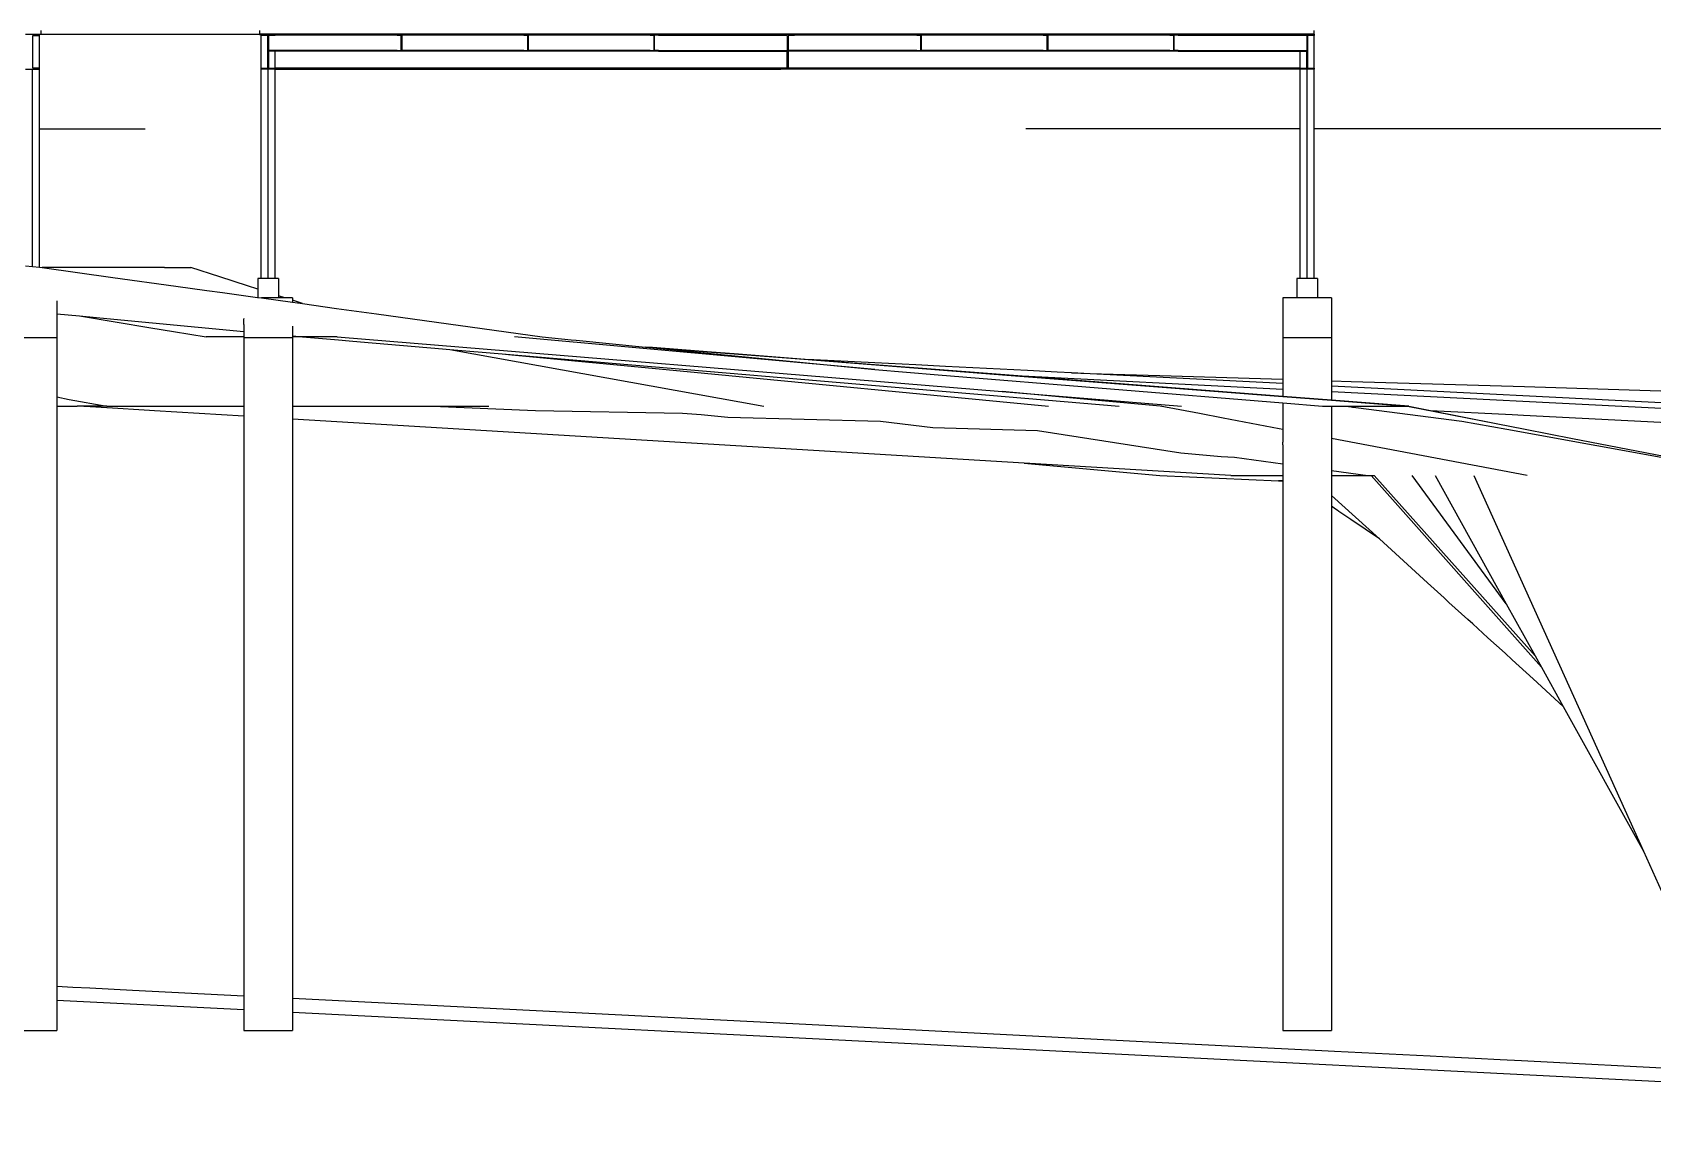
# Model space of a CAD drawing. Header units: metres. Extents: x -53 to 53, y -14 to 13.
# Drawn here: x 13.74 to 37.12, y -13.82 to 2.14 of the extents above; entities that cross this region are included whole.
import ezdxf

# ---------------------------------------------------------------- set-up
doc = ezdxf.new("R2010")
doc.units = ezdxf.units.M
doc.layers.add('SectionCutEdges', color=7, linetype='Continuous')

msp = doc.modelspace()

# ---------------------------------------------------------------- linework, layer by layer
for p, q in [((13.639, 2.118), (13.739, 2.118)), ((13.739, 2.112), (13.739, 2.118)), ((13.739, 2.118), (13.839, 2.118)), ((13.839, 2.118), (13.861, 2.118)), ((13.839, 2.112), (13.839, 2.118)), ((13.861, 2.168), (13.861, 2.118)), ((13.861, 2.118), (17.017, 2.118)), ((17.017, 2.168), (17.017, 2.118)), ((17.017, 2.118), (17.017, 2.112)), ((17.039, 2.118), (17.017, 2.118)), ((17.017, 2.112), (17.039, 2.112)), ((17.039, 2.112), (17.039, 2.118)), ((17.139, 2.118), (17.039, 2.118)), ((17.139, 2.112), (17.139, 2.118)), ((17.239, 2.118), (17.139, 2.118)), ((17.239, 2.112), (17.239, 2.118)), ((32.039, 2.118), (17.239, 2.118)), ((19.004, 2.112), (17.239, 2.112)), ((20.829, 2.112), (19.124, 2.112)), ((22.654, 2.112), (20.949, 2.112)), ((22.774, 2.112), (24.539, 2.112)), ((26.504, 2.112), (24.739, 2.112)), ((28.329, 2.112), (26.624, 2.112)), ((30.154, 2.112), (28.449, 2.112)), ((30.274, 2.112), (32.039, 2.112)), ((32.039, 2.112), (32.039, 2.118)), ((32.139, 2.118), (32.039, 2.118)), ((32.139, 2.112), (32.139, 2.118)), ((32.239, 2.118), (32.139, 2.118)), ((32.239, 2.118), (32.239, 2.168)), ((32.239, 2.112), (32.239, 2.118)), ((32.239, 2.118), (32.239, 2.112)), ((13.839, 1.814), (13.839, 2.096)), ((17.039, 1.75), (17.039, 2.096)), ((19.004, 1.882), (17.144, 1.882)), ((17.239, 1.872), (17.144, 1.872)), ((19.004, 2.102), (17.239, 2.102)), ((19.004, 1.872), (17.239, 1.872)), ((17.239, 1.628), (17.239, 1.872)), ((20.829, 2.102), (19.124, 2.102)), ((20.829, 1.882), (19.124, 1.882)), ((20.829, 1.872), (19.124, 1.872)), ((22.654, 2.102), (20.949, 2.102)), ((22.654, 1.882), (20.949, 1.882)), ((22.654, 1.872), (20.949, 1.872)), ((22.774, 2.102), (24.539, 2.102)), ((22.774, 1.882), (24.634, 1.882)), ((22.774, 1.872), (24.634, 1.872)), ((26.504, 1.882), (24.644, 1.882)), ((26.504, 1.872), (24.644, 1.872)), ((26.504, 2.102), (24.739, 2.102)), ((28.329, 2.102), (26.624, 2.102)), ((28.329, 1.882), (26.624, 1.882)), ((28.329, 1.872), (26.624, 1.872)), ((30.154, 2.102), (28.449, 2.102)), ((30.154, 1.882), (28.449, 1.882)), ((30.154, 1.872), (28.449, 1.872)), ((30.274, 2.102), (32.039, 2.102)), ((30.274, 1.882), (32.134, 1.882)), ((30.274, 1.872), (32.039, 1.872)), ((32.039, 1.628), (32.039, 1.872)), ((32.039, 1.872), (32.134, 1.872)), ((32.239, 1.847), (32.239, 2.096)), ((13.839, 1.759), (13.839, 1.814)), ((13.839, 1.75), (13.839, 1.759)), ((13.839, 1.66), (13.839, 1.75)), ((13.839, 1.628), (13.839, 1.66)), ((17.039, 1.628), (17.039, 1.75)), ((32.239, 1.75), (32.239, 1.847)), ((32.239, 1.628), (32.239, 1.75)), ((13.739, -1.235), (13.739, 1.612)), ((13.839, 0.75), (13.839, 1.612)), ((17.039, 1.08), (17.039, 1.612)), ((17.139, -1.407), (17.139, 1.612)), ((24.539, 1.628), (17.239, 1.628)), ((17.239, 1.612), (19.952, 1.612)), ((17.239, 1.037), (17.239, 1.612)), ((19.952, 1.612), (20.568, 1.612)), ((20.568, 1.612), (20.976, 1.612)), ((20.976, 1.612), (24.539, 1.612)), ((32.039, 1.628), (24.739, 1.628)), ((25.242, 1.612), (24.739, 1.612)), ((25.525, 1.612), (25.242, 1.612)), ((26.119, 1.612), (25.525, 1.612)), ((32.039, 1.612), (26.119, 1.612)), ((32.039, 0.798), (32.039, 1.612)), ((32.139, -1.407), (32.139, 1.612)), ((32.239, 0.771), (32.239, 1.612)), ((17.039, 0.75), (17.039, 1.08)), ((17.239, 0.75), (17.239, 1.037)), ((13.839, 0.75), (15.366, 0.75)), ((13.839, 0.743), (13.839, 0.75)), ((13.839, -0.25), (13.839, 0.743)), ((17.039, 0.098), (17.039, 0.75)), ((17.239, 0.02), (17.239, 0.75)), ((32.039, 0.75), (28.078, 0.75)), ((32.039, 0.75), (32.039, 0.798)), ((32.039, -0.126), (32.039, 0.75)), ((32.239, 0.75), (32.239, 0.771)), ((32.395, 0.75), (32.239, 0.75)), ((32.239, -0.171), (32.239, 0.75)), ((32.984, 0.75), (32.395, 0.75)), ((35.819, 0.75), (32.984, 0.75)), ((38.278, 0.75), (35.819, 0.75)), ((17.039, -0.033), (17.039, 0.098)), ((17.239, -0.082), (17.239, 0.02)), ((17.039, -0.25), (17.039, -0.033)), ((17.239, -0.25), (17.239, -0.082)), ((32.039, -0.25), (32.039, -0.126)), ((32.239, -0.25), (32.239, -0.171)), ((13.839, -0.308), (13.839, -0.25)), ((13.839, -0.346), (13.839, -0.308)), ((13.839, -0.606), (13.839, -0.346)), ((17.039, -0.986), (17.039, -0.25)), ((17.239, -1.028), (17.239, -0.25)), ((32.039, -1.186), (32.039, -0.25)), ((32.239, -0.853), (32.239, -0.25)), ((13.839, -1.107), (13.839, -0.606)), ((32.239, -1.25), (32.239, -0.853)), ((13.839, -1.151), (13.839, -1.107)), ((13.839, -1.246), (13.839, -1.151)), ((17.039, -1.25), (17.039, -0.986)), ((17.239, -1.25), (17.239, -1.028)), ((14.333, -1.25), (13.876, -1.25)), ((15.645, -1.25), (14.333, -1.25)), ((15.645, -1.25), (16.025, -1.25)), ((16.442, -1.385), (16.025, -1.25)), ((16.842, -1.514), (16.442, -1.385)), ((17.039, -1.407), (17.039, -1.25)), ((17.239, -1.407), (17.239, -1.25)), ((32.039, -1.25), (32.039, -1.186)), ((32.039, -1.282), (32.039, -1.25)), ((32.039, -1.407), (32.039, -1.282)), ((32.239, -1.407), (32.239, -1.25)), ((16.989, -1.561), (16.842, -1.514)), ((17.039, -1.407), (16.989, -1.407)), ((16.989, -1.407), (16.989, -1.561)), ((16.989, -1.561), (16.989, -1.637)), ((16.989, -1.637), (16.989, -1.681)), ((17.139, -1.407), (17.039, -1.407)), ((17.239, -1.407), (17.139, -1.407)), ((17.289, -1.407), (17.239, -1.407)), ((17.289, -1.407), (17.289, -1.658)), ((32.039, -1.407), (31.989, -1.407)), ((31.989, -1.407), (31.989, -1.688)), ((32.139, -1.407), (32.039, -1.407)), ((32.239, -1.407), (32.139, -1.407)), ((32.289, -1.407), (32.239, -1.407)), ((32.289, -1.407), (32.289, -1.485)), ((32.289, -1.485), (32.289, -1.688)), ((14.089, -1.732), (14.089, -1.838)), ((14.089, -1.838), (14.089, -1.888)), ((17.289, -1.688), (17.042, -1.688)), ((17.382, -1.688), (17.289, -1.658)), ((17.289, -1.658), (17.289, -1.688)), ((17.382, -1.688), (17.289, -1.688)), ((17.489, -1.688), (17.382, -1.688)), ((17.489, -1.688), (17.489, -1.723)), ((17.638, -1.771), (17.489, -1.723)), ((17.489, -1.723), (17.489, -1.75)), ((31.989, -1.688), (31.789, -1.688)), ((31.789, -1.688), (31.789, -2.25)), ((32.289, -1.688), (31.989, -1.688)), ((32.489, -1.688), (32.289, -1.688)), ((32.489, -1.688), (32.489, -2.25)), ((14.089, -1.888), (14.089, -1.918)), ((14.089, -1.918), (14.418, -1.949)), ((14.089, -1.918), (14.089, -2.25)), ((14.418, -1.949), (15.446, -2.119)), ((14.418, -1.949), (14.809, -1.986)), ((14.809, -1.986), (16.789, -2.171)), ((16.789, -1.983), (16.789, -1.988)), ((16.789, -2.071), (16.789, -1.988)), ((16.789, -2.071), (16.789, -2.113)), ((17.489, -2.095), (17.489, -2.124)), ((13.389, -2.258), (14.089, -2.258)), ((14.089, -2.25), (14.089, -2.258)), ((14.089, -2.258), (14.089, -3.118)), ((15.446, -2.119), (15.772, -2.172)), ((15.772, -2.172), (16.245, -2.25)), ((16.475, -2.25), (16.245, -2.25)), ((16.789, -2.25), (16.475, -2.25)), ((16.789, -2.113), (16.789, -2.13)), ((16.789, -2.13), (16.789, -2.171)), ((16.789, -2.171), (16.789, -2.25)), ((16.789, -2.25), (16.789, -2.258)), ((16.789, -2.258), (17.489, -2.258)), ((16.789, -2.258), (16.789, -2.836)), ((17.489, -2.124), (17.489, -2.164)), ((17.489, -2.164), (17.489, -2.185)), ((17.489, -2.185), (17.489, -2.193)), ((17.489, -2.193), (17.489, -2.237)), ((17.489, -2.237), (17.635, -2.25)), ((17.489, -2.237), (17.489, -2.25)), ((17.635, -2.25), (17.489, -2.25)), ((17.489, -2.25), (17.489, -2.258)), ((17.489, -2.258), (17.489, -3.236)), ((18.135, -2.25), (17.635, -2.25)), ((17.635, -2.25), (18.156, -2.295)), ((18.135, -2.25), (27.737, -3.038)), ((18.156, -2.295), (18.307, -2.307)), ((18.307, -2.307), (18.472, -2.321)), ((18.472, -2.321), (19.657, -2.422)), ((25.895, -2.722), (20.695, -2.25)), ((31.789, -2.25), (31.789, -2.258)), ((31.789, -2.258), (32.489, -2.258)), ((31.789, -2.258), (31.789, -2.825)), ((32.489, -2.25), (32.489, -2.258)), ((32.489, -2.258), (32.489, -2.884)), ((19.657, -2.422), (19.763, -2.431)), ((19.763, -2.431), (24.295, -3.25)), ((19.763, -2.431), (20.517, -2.495)), ((20.517, -2.495), (20.659, -2.509)), ((20.517, -2.495), (29.425, -3.25)), ((20.659, -2.509), (23.089, -2.741)), ((22.686, -2.405), (22.586, -2.397)), ((22.597, -2.398), (22.686, -2.405)), ((23.541, -2.471), (22.686, -2.405)), ((22.686, -2.405), (23.541, -2.471)), ((23.866, -2.496), (23.541, -2.471)), ((23.541, -2.471), (23.866, -2.496)), ((24.89, -2.575), (23.866, -2.496)), ((23.866, -2.496), (24.871, -2.574)), ((23.089, -2.741), (28.405, -3.25)), ((24.89, -2.575), (24.871, -2.574)), ((24.871, -2.574), (27.802, -2.802)), ((25.016, -2.582), (24.89, -2.575)), ((27.834, -2.803), (24.89, -2.575)), ((25.896, -2.626), (25.016, -2.582)), ((26.49, -2.656), (25.896, -2.626)), ((26.916, -2.678), (26.49, -2.656)), ((28.101, -2.738), (26.916, -2.678)), ((27.802, -2.802), (27.834, -2.803)), ((27.802, -2.802), (31.789, -3.111)), ((27.834, -2.803), (31.789, -3.004)), ((31.789, -3.11), (27.834, -2.803)), ((28.527, -2.76), (28.101, -2.738)), ((28.736, -2.77), (28.527, -2.76)), ((28.736, -2.77), (29.007, -2.779)), ((29.007, -2.784), (28.736, -2.77)), ((29.007, -2.779), (29.339, -2.789)), ((31.789, -2.925), (29.007, -2.784)), ((29.339, -2.789), (30.011, -2.809)), ((16.789, -2.836), (16.789, -3.25)), ((29.067, -3.162), (27.737, -3.038)), ((27.737, -3.038), (30.325, -3.25)), ((30.011, -2.809), (31.789, -2.863)), ((31.789, -2.825), (31.789, -2.863)), ((31.789, -2.863), (31.789, -2.925)), ((31.789, -2.925), (31.789, -3.004)), ((31.789, -3.004), (31.789, -3.11)), ((32.489, -2.884), (32.489, -2.961)), ((32.489, -2.884), (32.775, -2.892)), ((32.489, -2.961), (32.489, -3.039)), ((38.518, -3.266), (32.489, -2.961)), ((32.489, -3.039), (53.389, -4.099)), ((32.489, -3.039), (32.489, -3.164)), ((32.775, -2.892), (34.447, -2.943)), ((34.447, -2.943), (35.274, -2.968)), ((35.274, -2.968), (37.394, -3.032)), ((14.089, -3.118), (14.266, -3.153)), ((14.089, -3.118), (14.089, -3.192)), ((14.089, -3.192), (14.089, -3.244)), ((14.089, -3.244), (14.105, -3.25)), ((14.089, -3.244), (14.089, -5.597)), ((14.105, -3.25), (14.159, -3.25)), ((14.159, -3.25), (14.385, -3.25)), ((14.266, -3.153), (14.812, -3.25)), ((14.569, -3.261), (14.385, -3.25)), ((14.812, -3.25), (14.385, -3.25)), ((14.57, -3.262), (14.569, -3.261)), ((14.57, -3.262), (14.57, -3.262)), ((14.812, -3.276), (14.57, -3.262)), ((14.812, -3.25), (16.445, -3.25)), ((16.445, -3.25), (16.789, -3.25)), ((16.789, -3.25), (16.789, -3.274)), ((16.789, -3.274), (16.789, -3.395)), ((17.489, -3.236), (17.489, -3.25)), ((17.489, -3.25), (17.515, -3.25)), ((17.489, -3.25), (17.489, -3.285)), ((17.515, -3.25), (19.512, -3.25)), ((19.512, -3.25), (20.998, -3.313)), ((19.512, -3.25), (20.325, -3.25)), ((30.015, -3.25), (29.067, -3.162)), ((30.584, -3.358), (30.015, -3.25)), ((31.789, -3.11), (31.789, -3.111)), ((32.489, -3.164), (31.789, -3.11)), ((31.789, -3.111), (32.489, -3.165)), ((31.789, -3.204), (31.789, -3.25)), ((31.789, -3.25), (31.789, -3.529)), ((32.489, -3.164), (32.489, -3.165)), ((33.605, -3.25), (32.489, -3.164)), ((32.489, -3.165), (33.585, -3.25)), ((32.489, -3.25), (32.489, -3.662)), ((32.697, -3.25), (33.225, -3.25)), ((33.225, -3.25), (33.585, -3.25)), ((33.585, -3.25), (33.605, -3.25)), ((33.585, -3.25), (34.868, -3.5)), ((33.605, -3.25), (33.916, -3.312)), ((14.814, -3.276), (14.812, -3.276)), ((15.429, -3.313), (14.814, -3.276)), ((15.499, -3.317), (15.429, -3.313)), ((16.789, -3.395), (15.499, -3.317)), ((16.789, -3.395), (16.789, -4.58)), ((17.489, -3.285), (17.489, -3.322)), ((17.489, -3.322), (17.489, -3.437)), ((24.773, -3.874), (17.489, -3.437)), ((17.489, -3.437), (17.489, -5.266)), ((20.998, -3.313), (23.119, -3.352)), ((23.119, -3.352), (23.39, -3.372)), ((23.39, -3.372), (23.776, -3.408)), ((23.776, -3.408), (25.979, -3.466)), ((25.979, -3.466), (26.736, -3.56)), ((30.927, -3.423), (30.584, -3.358)), ((31.735, -3.575), (30.927, -3.423)), ((33.916, -3.312), (34.868, -3.5)), ((33.916, -3.312), (35.096, -3.372)), ((34.868, -3.5), (35.286, -3.582)), ((35.096, -3.372), (35.26, -3.38)), ((35.26, -3.38), (37.612, -3.499)), ((26.736, -3.56), (28.245, -3.603)), ((28.245, -3.603), (30.312, -3.924)), ((31.789, -3.585), (31.735, -3.575)), ((31.789, -3.529), (31.789, -3.569)), ((31.789, -3.569), (31.789, -3.585)), ((31.789, -3.585), (31.789, -3.588)), ((31.789, -3.588), (31.789, -3.62)), ((31.789, -3.62), (31.789, -3.674)), ((31.789, -3.674), (31.789, -3.769)), ((32.489, -3.662), (32.489, -3.695)), ((32.489, -3.695), (32.489, -3.717)), ((35.315, -4.25), (32.489, -3.717)), ((32.489, -3.717), (32.489, -3.747)), ((35.286, -3.582), (35.968, -3.715)), ((35.968, -3.715), (37.289, -3.973)), ((28.055, -4.071), (24.773, -3.874)), ((30.312, -3.924), (30.898, -3.977)), ((31.789, -3.809), (31.789, -3.769)), ((31.789, -3.809), (31.789, -3.895)), ((31.789, -3.895), (31.789, -3.971)), ((31.789, -3.971), (31.789, -4.013)), ((32.489, -3.747), (32.489, -3.756)), ((32.489, -3.756), (32.489, -3.78)), ((32.489, -3.78), (32.489, -3.858)), ((32.489, -3.858), (32.489, -3.922)), ((32.489, -3.922), (32.489, -3.975)), ((32.489, -3.975), (32.489, -4.028)), ((28.055, -4.071), (30.01, -4.25)), ((31.035, -4.25), (28.055, -4.071)), ((30.898, -3.977), (31.09, -3.986)), ((31.09, -3.986), (31.789, -4.082)), ((31.789, -4.013), (31.789, -4.082)), ((31.789, -4.082), (31.789, -4.132)), ((31.789, -4.132), (31.789, -4.16)), ((31.789, -4.16), (31.789, -4.187)), ((31.789, -4.187), (31.789, -4.202)), ((31.789, -4.202), (31.789, -4.211)), ((32.489, -4.028), (32.489, -4.119)), ((32.489, -4.119), (32.489, -4.139)), ((32.489, -4.139), (32.489, -4.178)), ((32.489, -4.178), (33.014, -4.25)), ((32.489, -4.178), (32.489, -4.25)), ((30.01, -4.25), (31.725, -4.327)), ((31.035, -4.25), (31.525, -4.25)), ((31.525, -4.25), (31.789, -4.257)), ((31.525, -4.25), (31.789, -4.25)), ((31.789, -4.326), (31.725, -4.327)), ((31.725, -4.327), (31.789, -4.329)), ((31.789, -4.211), (31.789, -4.219)), ((31.789, -4.219), (31.789, -4.246)), ((31.789, -4.246), (31.789, -4.25)), ((31.789, -4.25), (31.789, -4.257)), ((31.789, -4.257), (31.789, -4.261)), ((31.789, -4.261), (31.789, -4.274)), ((31.789, -4.274), (31.789, -4.279)), ((31.789, -4.279), (31.789, -4.326)), ((31.789, -4.326), (31.789, -4.329)), ((31.789, -4.329), (31.789, -10.232)), ((32.489, -4.25), (33.014, -4.25)), ((32.489, -4.25), (32.489, -4.537)), ((33.014, -4.25), (33.063, -4.25)), ((33.063, -4.25), (35.521, -7.017)), ((33.063, -4.25), (33.105, -4.25)), ((33.105, -4.25), (35.429, -6.851)), ((35.012, -6.101), (33.655, -4.25)), ((33.985, -4.25), (35.012, -6.101)), ((34.545, -4.25), (36.993, -9.67)), ((16.789, -4.58), (16.789, -11.763)), ((33.18, -5.165), (32.489, -4.537)), ((32.489, -4.537), (32.489, -4.695)), ((32.548, -4.735), (32.489, -4.695)), ((32.489, -4.695), (32.489, -5.157)), ((32.586, -4.762), (32.548, -4.735)), ((32.595, -4.768), (32.586, -4.762)), ((32.766, -4.884), (32.595, -4.768)), ((33.18, -5.165), (32.766, -4.884)), ((17.489, -5.266), (17.489, -11.799)), ((32.489, -5.157), (32.489, -7.954)), ((33.877, -5.8), (33.18, -5.165)), ((14.089, -5.597), (14.089, -9.345)), ((34.114, -6.015), (33.877, -5.8)), ((34.185, -6.081), (34.114, -6.015)), ((34.458, -6.329), (34.185, -6.081)), ((35.012, -6.101), (35.429, -6.851)), ((34.529, -6.393), (34.458, -6.329)), ((34.746, -6.591), (34.529, -6.393)), ((34.994, -6.816), (34.746, -6.591)), ((35.097, -6.911), (34.994, -6.816)), ((35.3, -7.095), (35.097, -6.911)), ((35.429, -6.851), (35.521, -7.017)), ((35.399, -7.185), (35.3, -7.095)), ((35.834, -7.582), (35.399, -7.185)), ((35.521, -7.017), (35.834, -7.582)), ((35.834, -7.582), (36.993, -9.67)), ((32.489, -7.954), (32.489, -12.258)), ((14.089, -9.345), (14.089, -11.626)), ((36.993, -9.67), (37.255, -10.25)), ((31.789, -10.232), (31.789, -12.258)), ((14.321, -11.638), (14.089, -11.626)), ((14.089, -11.626), (14.089, -11.827)), ((14.564, -11.65), (14.321, -11.638)), ((15.182, -11.682), (14.564, -11.65)), ((16.789, -11.763), (15.182, -11.682)), ((16.789, -11.963), (14.089, -11.827)), ((14.089, -11.827), (14.089, -12.258)), ((16.789, -11.763), (16.789, -11.963)), ((24.527, -12.155), (17.489, -11.799)), ((17.489, -11.799), (17.489, -11.999)), ((16.789, -11.963), (16.789, -12.258)), ((53.389, -13.819), (17.489, -11.999)), ((17.489, -11.999), (17.489, -12.258)), ((29.761, -12.421), (24.527, -12.155)), ((13.389, -12.258), (14.089, -12.258)), ((16.789, -12.258), (17.489, -12.258)), ((31.789, -12.258), (32.359, -12.258)), ((32.359, -12.258), (32.489, -12.258)), ((31.476, -12.508), (29.761, -12.421)), ((32.35, -12.552), (31.476, -12.508)), ((32.533, -12.561), (32.35, -12.552)), ((33.915, -12.631), (32.533, -12.561)), ((34.269, -12.649), (33.915, -12.631)), ((34.564, -12.664), (34.269, -12.649)), ((34.925, -12.682), (34.564, -12.664)), ((35.234, -12.698), (34.925, -12.682)), ((53.389, -13.618), (35.234, -12.698))]:
    msp.add_line(p, q)
at = {"layer": 'SectionCutEdges'}
for p, q in [((13.739, 2.112), (13.639, 2.112)), ((13.839, 2.112), (13.739, 2.112)), ((13.839, 2.096), (13.839, 2.112)), ((17.039, 2.096), (17.039, 2.112)), ((17.039, 2.112), (17.139, 2.112)), ((17.139, 2.112), (17.239, 2.112)), ((17.239, 2.102), (17.239, 2.112)), ((19.004, 2.102), (19.004, 2.112)), ((19.004, 2.112), (19.124, 2.112)), ((19.124, 2.102), (19.124, 2.112)), ((20.829, 2.102), (20.829, 2.112)), ((20.829, 2.112), (20.949, 2.112)), ((20.949, 2.102), (20.949, 2.112)), ((22.654, 2.102), (22.654, 2.112)), ((22.654, 2.112), (22.774, 2.112)), ((22.774, 2.102), (22.774, 2.112)), ((24.739, 2.112), (24.539, 2.112)), ((24.539, 2.102), (24.539, 2.112)), ((24.739, 2.102), (24.739, 2.112)), ((26.504, 2.102), (26.504, 2.112)), ((26.504, 2.112), (26.624, 2.112)), ((26.624, 2.102), (26.624, 2.112)), ((28.329, 2.102), (28.329, 2.112)), ((28.329, 2.112), (28.449, 2.112)), ((28.449, 2.102), (28.449, 2.112)), ((30.154, 2.102), (30.154, 2.112)), ((30.154, 2.112), (30.274, 2.112)), ((30.274, 2.102), (30.274, 2.112)), ((32.039, 2.102), (32.039, 2.112)), ((32.039, 2.112), (32.139, 2.112)), ((32.139, 2.112), (32.239, 2.112)), ((32.239, 2.112), (32.239, 2.096)), ((13.744, 1.628), (13.744, 2.096)), ((13.744, 2.096), (13.839, 2.096)), ((17.134, 2.096), (17.039, 2.096)), ((17.134, 1.628), (17.134, 2.096)), ((17.239, 2.096), (17.144, 2.096)), ((17.144, 2.096), (17.144, 1.882)), ((17.144, 1.872), (17.144, 1.882)), ((17.144, 1.872), (17.144, 1.628)), ((17.239, 2.102), (17.239, 2.096)), ((19.004, 2.102), (19.061, 2.102)), ((19.004, 1.872), (19.004, 1.882)), ((19.004, 1.882), (19.061, 1.882)), ((19.124, 1.872), (19.004, 1.872)), ((19.061, 1.882), (19.061, 2.102)), ((19.068, 2.102), (19.061, 2.102)), ((19.124, 2.102), (19.068, 2.102)), ((19.068, 2.102), (19.068, 1.882)), ((19.124, 1.882), (19.068, 1.882)), ((19.124, 1.872), (19.124, 1.882)), ((20.829, 2.102), (20.886, 2.102)), ((20.829, 1.872), (20.829, 1.882)), ((20.829, 1.882), (20.886, 1.882)), ((20.949, 1.872), (20.829, 1.872)), ((20.886, 1.882), (20.886, 2.102)), ((20.893, 2.102), (20.886, 2.102)), ((20.949, 2.102), (20.893, 2.102)), ((20.893, 2.102), (20.893, 1.882)), ((20.949, 1.882), (20.893, 1.882)), ((20.949, 1.872), (20.949, 1.882)), ((22.654, 2.102), (22.711, 2.102)), ((22.654, 1.872), (22.654, 1.882)), ((22.654, 1.882), (22.711, 1.882)), ((22.774, 1.872), (22.654, 1.872)), ((22.711, 1.882), (22.711, 2.102)), ((22.718, 2.102), (22.711, 2.102)), ((22.718, 1.882), (22.718, 2.102)), ((22.774, 2.102), (22.718, 2.102)), ((22.774, 1.882), (22.718, 1.882)), ((22.774, 1.872), (22.774, 1.882)), ((24.539, 2.096), (24.539, 2.102)), ((24.634, 2.096), (24.539, 2.096)), ((24.634, 2.096), (24.634, 1.882)), ((24.634, 1.872), (24.634, 1.882)), ((24.634, 1.628), (24.634, 1.872)), ((24.739, 2.096), (24.644, 2.096)), ((24.644, 2.096), (24.644, 1.882)), ((24.644, 1.872), (24.644, 1.882)), ((24.644, 1.872), (24.644, 1.628)), ((24.739, 2.102), (24.739, 2.096)), ((26.504, 2.102), (26.561, 2.102)), ((26.504, 1.872), (26.504, 1.882)), ((26.504, 1.882), (26.561, 1.882)), ((26.624, 1.872), (26.504, 1.872)), ((26.561, 1.882), (26.561, 2.102)), ((26.568, 2.102), (26.561, 2.102)), ((26.624, 2.102), (26.568, 2.102)), ((26.568, 2.102), (26.568, 1.882)), ((26.624, 1.882), (26.568, 1.882)), ((26.624, 1.872), (26.624, 1.882)), ((28.329, 2.102), (28.386, 2.102)), ((28.329, 1.872), (28.329, 1.882)), ((28.329, 1.882), (28.386, 1.882)), ((28.449, 1.872), (28.329, 1.872)), ((28.386, 1.882), (28.386, 2.102)), ((28.393, 2.102), (28.386, 2.102)), ((28.449, 2.102), (28.393, 2.102)), ((28.393, 2.102), (28.393, 1.882)), ((28.449, 1.882), (28.393, 1.882)), ((28.449, 1.872), (28.449, 1.882)), ((30.154, 2.102), (30.211, 2.102)), ((30.154, 1.872), (30.154, 1.882)), ((30.154, 1.882), (30.211, 1.882)), ((30.274, 1.872), (30.154, 1.872)), ((30.211, 1.882), (30.211, 2.102)), ((30.218, 2.102), (30.211, 2.102)), ((30.218, 1.882), (30.218, 2.102)), ((30.274, 2.102), (30.218, 2.102)), ((30.274, 1.882), (30.218, 1.882)), ((30.274, 1.872), (30.274, 1.882)), ((32.039, 2.096), (32.039, 2.102)), ((32.134, 2.096), (32.039, 2.096)), ((32.134, 2.096), (32.134, 1.882)), ((32.134, 1.872), (32.134, 1.882)), ((32.134, 1.628), (32.134, 1.872)), ((32.239, 2.096), (32.144, 2.096)), ((32.144, 2.096), (32.144, 1.628)), ((13.639, 1.612), (13.739, 1.612)), ((13.739, 1.612), (13.839, 1.612)), ((13.839, 1.628), (13.744, 1.628)), ((13.839, 1.612), (13.839, 1.628)), ((17.039, 1.612), (17.039, 1.628)), ((17.039, 1.628), (17.134, 1.628)), ((17.139, 1.612), (17.039, 1.612)), ((17.239, 1.612), (17.139, 1.612)), ((17.144, 1.628), (17.239, 1.628)), ((17.239, 1.628), (17.239, 1.612)), ((24.539, 1.628), (24.539, 1.612)), ((24.634, 1.628), (24.539, 1.628)), ((24.739, 1.612), (24.539, 1.612)), ((24.739, 1.628), (24.644, 1.628)), ((24.739, 1.628), (24.739, 1.612)), ((32.039, 1.628), (32.039, 1.612)), ((32.039, 1.628), (32.134, 1.628)), ((32.139, 1.612), (32.039, 1.612)), ((32.239, 1.612), (32.139, 1.612)), ((32.144, 1.628), (32.239, 1.628)), ((32.239, 1.628), (32.239, 1.612)), ((13.639, -1.224), (13.739, -1.235)), ((13.739, -1.235), (13.839, -1.246)), ((13.839, -1.246), (13.876, -1.25)), ((13.876, -1.25), (14.896, -1.396)), ((14.896, -1.396), (15.806, -1.518)), ((15.806, -1.518), (16.257, -1.579)), ((16.257, -1.579), (16.479, -1.61)), ((16.479, -1.61), (16.986, -1.68)), ((16.986, -1.68), (16.989, -1.681)), ((16.989, -1.681), (17.042, -1.688)), ((17.042, -1.688), (17.489, -1.75)), ((17.489, -1.75), (17.638, -1.771)), ((17.638, -1.771), (18.128, -1.839)), ((18.128, -1.839), (18.702, -1.918)), ((18.702, -1.918), (21.095, -2.25)), ((21.095, -2.25), (21.516, -2.292)), ((21.516, -2.292), (21.585, -2.299)), ((21.585, -2.299), (22.586, -2.397)), ((22.586, -2.397), (22.597, -2.398)), ((22.597, -2.398), (25.895, -2.722)), ((25.895, -2.722), (26.813, -2.797)), ((26.813, -2.797), (31.789, -3.204)), ((31.789, -3.204), (32.361, -3.25)), ((32.361, -3.25), (32.489, -3.25)), ((32.489, -3.25), (32.697, -3.25)), ((32.697, -3.25), (32.773, -3.26)), ((32.773, -3.26), (32.794, -3.263)), ((32.794, -3.263), (32.838, -3.269)), ((32.838, -3.269), (34.372, -3.467)), ((34.372, -3.467), (35.021, -3.584)), ((35.021, -3.584), (37.62, -4.055))]:
    msp.add_line(p, q, dxfattribs=at)

doc.saveas('drawing.dxf')
